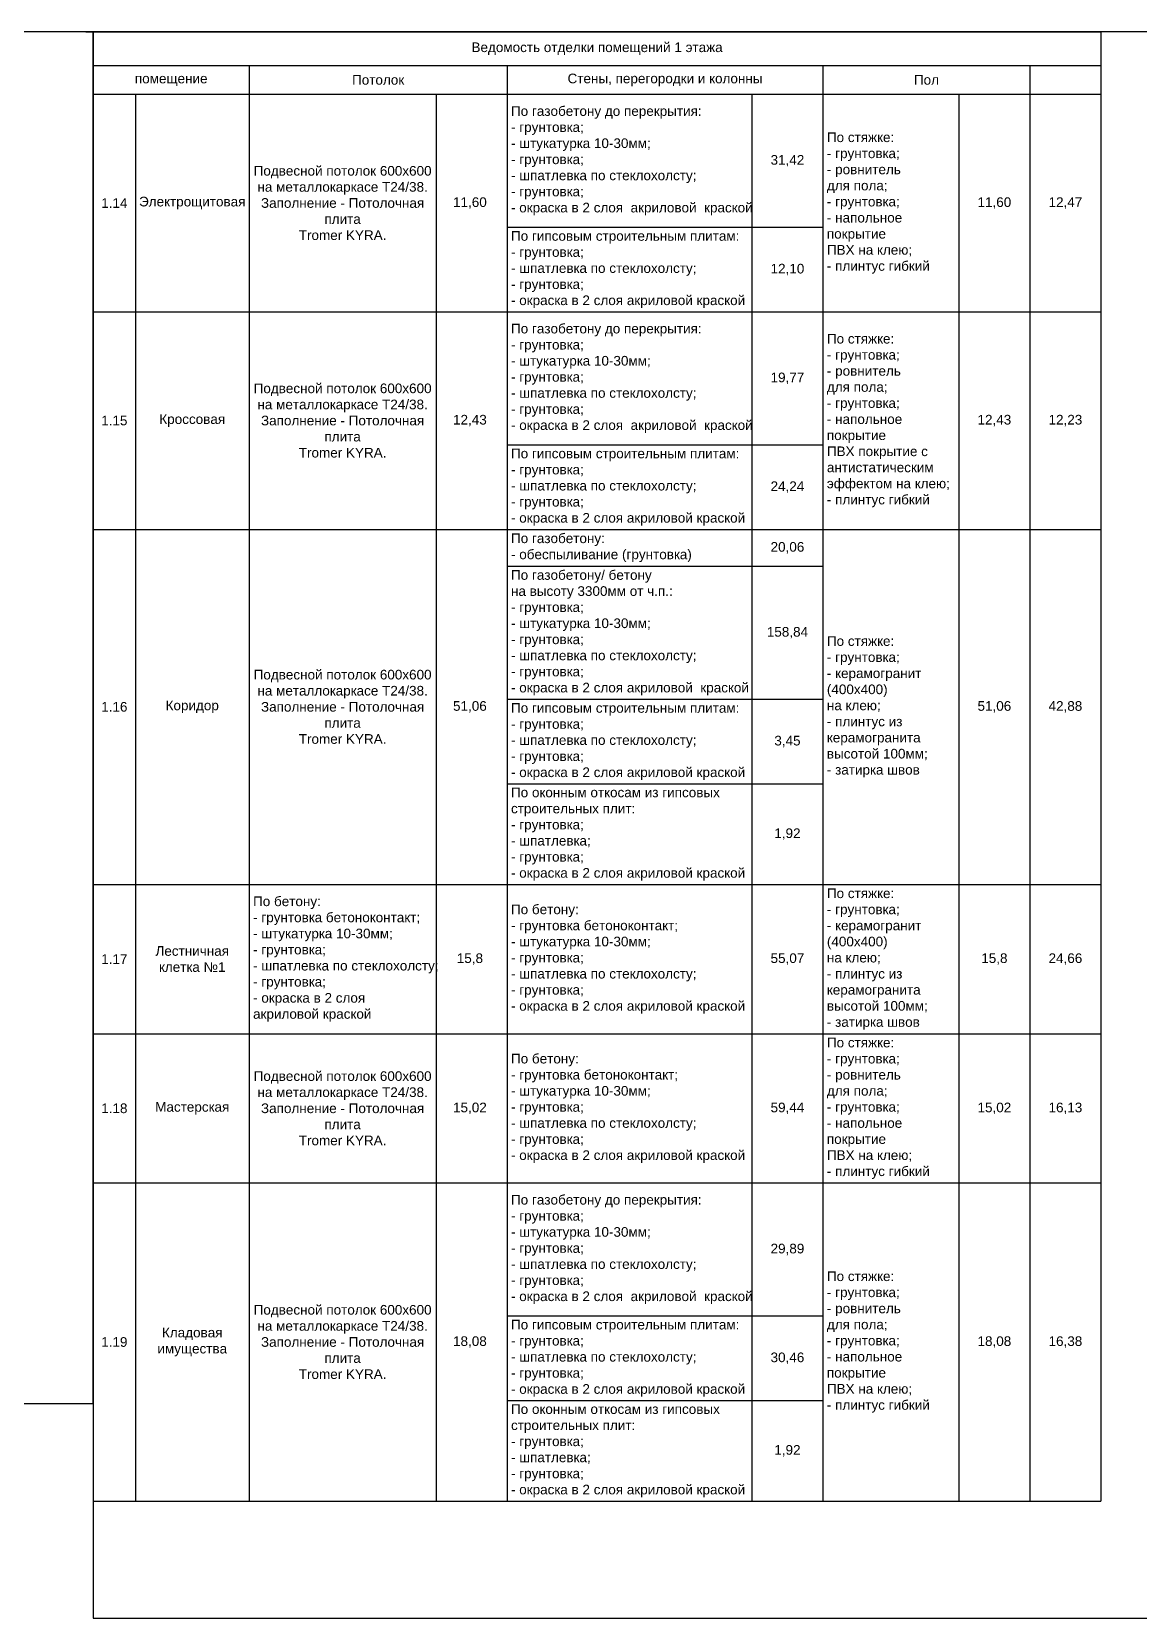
# Model space of a CAD drawing. Header units: millimetres. Extents: x 2680823 to 2818923, y -669060 to -628460.
# Drawn here: x 2735949 to 2764277, y -669060 to -628460 of the extents above; entities that cross this region are included whole.
import ezdxf

# ---------------------------------------------------------------- set-up
doc = ezdxf.new("R2010")
doc.units = ezdxf.units.MM
doc.styles.add('times new roman', font='times.ttf')

msp = doc.modelspace()

# ---------------------------------------------------------------- linework, layer by layer
for p, q in [((2737330, -628460), (2763103, -628460)), ((2737523, -628460), (2763296, -628460)), ((2737523, -628460), (2737523, -666062)), ((2763296, -628460), (2763296, -630060)), ((2737523, -629327), (2763296, -629327)), ((2741510, -629327), (2741510, -630060)), ((2748107, -629327), (2748107, -630060)), ((2756187, -629327), (2756187, -630060)), ((2761479, -629327), (2761479, -630060)), ((2737523, -630060), (2763296, -630060)), ((2737523, -630060), (2763296, -630060)), ((2738599, -630060), (2738599, -666062)), ((2741510, -630060), (2741510, -666062)), ((2746290, -630060), (2746290, -666062)), ((2748107, -630060), (2748107, -666062)), ((2754370, -630060), (2754370, -666062)), ((2756187, -630060), (2756187, -666062)), ((2759662, -630060), (2759662, -666062)), ((2761479, -630060), (2761479, -666062)), ((2763296, -630060), (2763296, -666062)), ((2748107, -633464), (2756187, -633464)), ((2737523, -635627), (2763296, -635627)), ((2748107, -639032), (2756187, -639032)), ((2737523, -641194), (2763296, -641194)), ((2748107, -642137), (2756187, -642137)), ((2748107, -645543), (2756187, -645543)), ((2748107, -647706), (2756187, -647706)), ((2737523, -650280), (2763296, -650280)), ((2737523, -654102), (2763296, -654102)), ((2737523, -657920), (2763296, -657920)), ((2748107, -661324), (2756187, -661324)), ((2748107, -663487), (2756187, -663487)), ((2737523, -666062), (2763296, -666062))]:
    msp.add_line(p, q)
at = {"layer": 'Defpoints'}
for points in [[(2680823, -669060), (2719023, -669060), (2719023, -663560), (2737523, -663560), (2737523, -628460), (2680823, -628460)], [(2737523, -669060), (2800423, -669060), (2800423, -663560), (2818923, -663560), (2818923, -628460), (2737523, -628460)]]:
    msp.add_lwpolyline(points, close=True, dxfattribs=at)

# ---------------------------------------------------------------- texts
at = {"style": 'times new roman'}
for s, insert, char_height, width, attachment_point in [('{\\fArial|b0|i0|c0;Ведомость отделки помещений 1 этажа', (2750409, -628893), 246.94, 25573.67, 5), ('{\\fArial|b0|i0|c0;помещение', (2739516, -629693), 246.94, 3787.11, 5), ('{\\fArial|b0|i0|c0;Потолок', (2744809, -629693), 246.94, 6397.67, 5), ('{\\fArial|b0|i0|c0;Стены, перегородки и колонны', (2752147, -629693), 246.94, 7879.33, 5), ('{\\fArial|b0|i0|c0;Пол', (2758833, -629693), 246.94, 5092.39, 5), ('{\\fArial|b0|i0|c0;По газобетону до перекрытия:^J- грунтовка;^J- штукатурка 10-30мм;^J- грунтовка;^J- шпатлевка по стеклохолсту; ^J- грунтовка;^J- окраска в 2 слоя  акриловой  краской ', (2748207, -631762), 246.944, 6062.17, 4), ('{\\fArial|b0|i0|c0;По стяжке:^J- грунтовка;^J- ровнитель ^Jдля пола;^J- грунтовка;^J- напольное покрытие ^JПВХ на клею;^J- плинтус гибкий', (2756287, -632844), 246.944, 3275.22, 4), ('{\\fArial|b0|i0|c0;31,42', (2755278, -631762), 246.94, 1617.17, 5), ('{\\fArial|b0|i0|c0;Подвесной потолок 600x600 на металлокаркасе Т24/38.^JЗаполнение - Потолочная плита ^JTromer KYRA.', (2743900, -632844), 246.944, 4580.5, 5), ('{\\fArial|b0|i0|c0;1.14', (2738061, -632844), 246.94, 876.33, 5), ('{\\fArial|b0|i0|c0;Электрощитовая', (2740054, -632844), 246.94, 2710.78, 5), ('{\\fArial|b0|i0|c0;11,60', (2747156, -632844), 246.94, 1617.17, 5), ('{\\fArial|b0|i0|c0;11,60', (2760571, -632844), 246.94, 1617.17, 5), ('{\\fArial|b0|i0|c0;12,47', (2762388, -632844), 246.94, 1617.17, 5), ('{\\fArial|b0|i0|c0;По гипсовым строительным плитам: ^J- грунтовка; ^J- шпатлевка по стеклохолсту;^J- грунтовка; ^J- окраска в 2 слоя акриловой краской ', (2748207, -634546), 246.944, 6062.17, 4), ('{\\fArial|b0|i0|c0;12,10', (2755278, -634546), 246.94, 1617.17, 5), ('{\\fArial|b0|i0|c0;По газобетону до перекрытия:^J- грунтовка;^J- штукатурка 10-30мм;^J- грунтовка;^J- шпатлевка по стеклохолсту; ^J- грунтовка;^J- окраска в 2 слоя  акриловой  краской ', (2748207, -637329), 246.944, 6062.17, 4), ('{\\fArial|b0|i0|c0;По стяжке:^J- грунтовка;^J- ровнитель ^Jдля пола;^J- грунтовка;^J- напольное покрытие ^JПВХ покрытие с антистатическим эффектом на клею;^J- плинтус гибкий', (2756287, -638411), 246.944, 3275.22, 4), ('{\\fArial|b0|i0|c0;19,77', (2755278, -637329), 246.94, 1617.17, 5), ('{\\fArial|b0|i0|c0;Подвесной потолок 600x600 на металлокаркасе Т24/38.^JЗаполнение - Потолочная плита ^JTromer KYRA.', (2743900, -638411), 246.944, 4580.5, 5), ('{\\fArial|b0|i0|c0;1.15', (2738061, -638411), 246.94, 876.33, 5), ('{\\fArial|b0|i0|c0;Кроссовая', (2740054, -638411), 246.94, 2710.78, 5), ('{\\fArial|b0|i0|c0;12,43', (2747156, -638411), 246.94, 1617.17, 5), ('{\\fArial|b0|i0|c0;12,43', (2760571, -638411), 246.94, 1617.17, 5), ('{\\fArial|b0|i0|c0;12,23', (2762388, -638411), 246.94, 1617.17, 5), ('{\\fArial|b0|i0|c0;По гипсовым строительным плитам: ^J- грунтовка; ^J- шпатлевка по стеклохолсту;^J- грунтовка; ^J- окраска в 2 слоя акриловой краской ', (2748207, -640113), 246.944, 6062.17, 4), ('{\\fArial|b0|i0|c0;24,24', (2755278, -640113), 246.94, 1617.17, 5), ('{\\fArial|b0|i0|c0;По газобетону: ^J- обеспыливание (грунтовка)', (2748207, -641666), 246.94, 6062.17, 4), ('{\\fArial|b0|i0|c0;20,06', (2755278, -641666), 246.94, 1617.17, 5), ('{\\fArial|b0|i0|c0;По газобетону/ бетону^Jна высоту 3300мм от ч.п.:^J- грунтовка;^J- штукатурка 10-30мм;^J- грунтовка;^J- шпатлевка по стеклохолсту; ^J- грунтовка;^J- окраска в 2 слоя акриловой  краской ', (2748207, -643840), 246.944, 6062.17, 4), ('{\\fArial|b0|i0|c0;158,84', (2755278, -643840), 246.94, 1617.17, 5), ('{\\fArial|b0|i0|c0;По стяжке:^J- грунтовка;^J- керамогранит (400x400) ^Jна клею;^J- плинтус из керамогранита высотой 100мм; ^J- затирка швов', (2756287, -645737), 246.944, 3275.22, 4), ('{\\fArial|b0|i0|c0;Подвесной потолок 600x600 на металлокаркасе Т24/38.^JЗаполнение - Потолочная плита ^JTromer KYRA.', (2743900, -645737), 246.944, 4580.5, 5), ('{\\fArial|b0|i0|c0;1.16', (2738061, -645737), 246.94, 876.33, 5), ('{\\fArial|b0|i0|c0;Коридор', (2740054, -645737), 246.94, 2710.78, 5), ('{\\fArial|b0|i0|c204|p34;51,06}', (2747156, -645737), 246.94, 1617.17, 5), ('{\\fArial|b0|i0|c0;По гипсовым строительным плитам: ^J- грунтовка; ^J- шпатлевка по стеклохолсту;^J- грунтовка; ^J- окраска в 2 слоя акриловой краской ', (2748207, -646624), 246.944, 6062.17, 4), ('{\\fArial|b0|i0|c204|p34;51,06}', (2760571, -645737), 246.94, 1617.17, 5), ('{\\fArial|b0|i0|c0;42,88', (2762388, -645737), 246.94, 1617.17, 5), ('{\\fArial|b0|i0|c0;3,45', (2755278, -646624), 246.94, 1617.17, 5), ('{\\fArial|b0|i0|c0;По оконным откосам из гипсовых строительных плит: ^J- грунтовка; ^J- шпатлевка;^J- грунтовка; ^J- окраска в 2 слоя акриловой краской ', (2748207, -648993), 246.944, 6062.17, 4), ('{\\fArial|b0|i0|c0;1,92', (2755278, -648993), 246.94, 1617.17, 5), ('{\\fArial|b0|i0|c0;По стяжке:^J- грунтовка;^J- керамогранит (400x400) ^Jна клею;^J- плинтус из керамогранита высотой 100мм; ^J- затирка швов', (2756287, -652191), 246.944, 3275.22, 4), ('{\\fArial|b0|i0|c0;По бетону:^J- грунтовка бетоноконтакт;^J- штукатурка 10-30мм;^J- грунтовка;^J- шпатлевка по стеклохолсту; ^J- грунтовка;^J- окраска в 2 слоя акриловой краской ', (2741610, -652191), 246.944, 4580.5, 4), ('{\\fArial|b0|i0|c0;По бетону:^J- грунтовка бетоноконтакт;^J- штукатурка 10-30мм;^J- грунтовка;^J- шпатлевка по стеклохолсту; ^J- грунтовка;^J- окраска в 2 слоя акриловой краской ', (2748207, -652191), 246.944, 6062.17, 4), ('{\\fArial|b0|i0|c0;Лестничная клетка №1', (2740054, -652191), 246.94, 2710.78, 5), ('{\\fArial|b0|i0|c0;1.17', (2738061, -652191), 246.94, 876.33, 5), ('{\\fArial|b0|i0|c204|p34;15,8}', (2747156, -652191), 246.94, 1617.17, 5), ('{\\fArial|b0|i0|c0;55,07', (2755278, -652191), 246.94, 1617.17, 5), ('{\\fArial|b0|i0|c204|p34;15,8}', (2760571, -652191), 246.94, 1617.17, 5), ('{\\fArial|b0|i0|c0;24,66', (2762388, -652191), 246.94, 1617.17, 5), ('{\\fArial|b0|i0|c0;По стяжке:^J- грунтовка;^J- ровнитель ^Jдля пола;^J- грунтовка;^J- напольное покрытие ^JПВХ на клею;^J- плинтус гибкий', (2756287, -656011), 246.944, 3275.22, 4), ('{\\fArial|b0|i0|c0;По бетону:^J- грунтовка бетоноконтакт;^J- штукатурка 10-30мм;^J- грунтовка;^J- шпатлевка по стеклохолсту; ^J- грунтовка;^J- окраска в 2 слоя акриловой краской ', (2748207, -656011), 246.944, 6062.17, 4), ('{\\fArial|b0|i0|c0;Подвесной потолок 600x600 на металлокаркасе Т24/38.^JЗаполнение - Потолочная плита ^JTromer KYRA.', (2743900, -656011), 246.944, 4580.5, 5), ('{\\fArial|b0|i0|c0;1.18', (2738061, -656011), 246.94, 876.33, 5), ('{\\fArial|b0|i0|c0;Мастерская', (2740054, -656011), 246.94, 2710.78, 5), ('{\\fArial|b0|i0|c204|p34;15,02}', (2747156, -656011), 246.94, 1617.17, 5), ('{\\fArial|b0|i0|c0;59,44', (2755278, -656011), 246.94, 1617.17, 5), ('{\\fArial|b0|i0|c204|p34;15,02}', (2760571, -656011), 246.94, 1617.17, 5), ('{\\fArial|b0|i0|c0;16,13', (2762388, -656011), 246.94, 1617.17, 5), ('{\\fArial|b0|i0|c0;По газобетону до перекрытия:^J- грунтовка;^J- штукатурка 10-30мм;^J- грунтовка;^J- шпатлевка по стеклохолсту; ^J- грунтовка;^J- окраска в 2 слоя  акриловой  краской ', (2748207, -659622), 246.944, 6062.17, 4), ('{\\fArial|b0|i0|c0;29,89', (2755278, -659622), 246.94, 1617.17, 5), ('{\\fArial|b0|i0|c0;По стяжке:^J- грунтовка;^J- ровнитель ^Jдля пола;^J- грунтовка;^J- напольное покрытие ^JПВХ на клею;^J- плинтус гибкий', (2756287, -661991), 246.944, 3275.22, 4), ('{\\fArial|b0|i0|c0;Подвесной потолок 600x600 на металлокаркасе Т24/38.^JЗаполнение - Потолочная плита ^JTromer KYRA.', (2743900, -661991), 246.944, 4580.5, 5), ('{\\fArial|b0|i0|c0;Кладовая имущества', (2740054, -661991), 246.94, 2710.78, 5), ('{\\fArial|b0|i0|c0;По гипсовым строительным плитам: ^J- грунтовка; ^J- шпатлевка по стеклохолсту;^J- грунтовка; ^J- окраска в 2 слоя акриловой краской ', (2748207, -662406), 246.944, 6062.17, 4), ('{\\fArial|b0|i0|c0;1.19', (2738061, -661991), 246.94, 876.33, 5), ('{\\fArial|b0|i0|c204|p34;18,08}', (2747156, -661991), 246.94, 1617.17, 5), ('{\\fArial|b0|i0|c204|p34;18,08}', (2760571, -661991), 246.94, 1617.17, 5), ('{\\fArial|b0|i0|c0;16,38', (2762388, -661991), 246.94, 1617.17, 5), ('{\\fArial|b0|i0|c0;30,46', (2755278, -662406), 246.94, 1617.17, 5), ('{\\fArial|b0|i0|c0;По оконным откосам из гипсовых строительных плит: ^J- грунтовка; ^J- шпатлевка;^J- грунтовка; ^J- окраска в 2 слоя акриловой краской ', (2748207, -664774), 246.944, 6062.17, 4), ('{\\fArial|b0|i0|c0;1,92', (2755278, -664774), 246.94, 1617.17, 5)]:
    msp.add_mtext(s, dxfattribs=dict(at, insert=insert, char_height=char_height, width=width, attachment_point=attachment_point))

doc.saveas('drawing.dxf')
